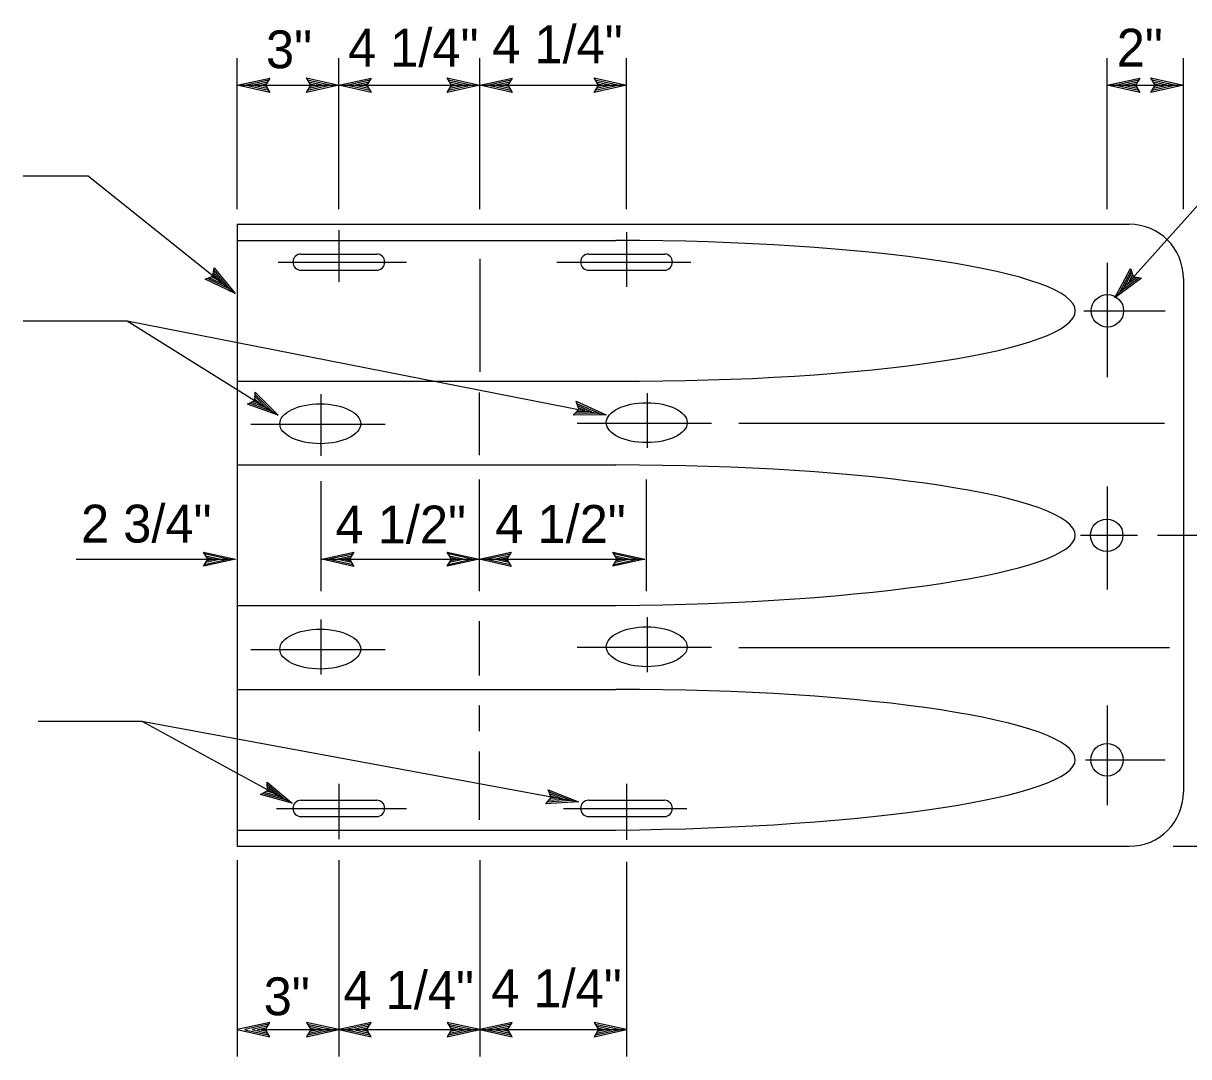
# Model space of a CAD drawing. Extents: x -894 to 866, y -476 to 714.
# Drawn here: x -445.6 to -230, y -191.8 to -0.7 of the extents above; entities that cross this region are included whole.
import ezdxf

# ---------------------------------------------------------------- set-up
doc = ezdxf.new("R2010")
doc.units = 0
for name, color, linetype in [('56 Stage 3 Anno', 7, 'Continuous'), ('57 Undefined', 7, 'Continuous'), ('60 Nongeo Data', 7, 'Continuous')]:
    doc.layers.add(name, color=color, linetype=linetype)

msp = doc.modelspace()

# ---------------------------------------------------------------- linework, layer by layer
at = {"layer": '56 Stage 3 Anno'}
for p, q in [((-406, -35.14), (-406, -7.19)), ((-387.22, -35.14), (-387.22, -7.19)), ((-361.17, -35.14), (-361.17, -7.19)), ((-334.01, -35.14), (-334.01, -7.19)), ((-245.09, -35.14), (-245.09, -7.19)), ((-231.01, -35.14), (-231.01, -7.19)), ((-406, -12.19), (-400, -10.86)), ((-406, -12.19), (-387.22, -12.19)), ((-400, -13.53), (-406, -12.19)), ((-406, -12.19), (-406, -12.19)), ((-400.22, -13.17), (-404.62, -12.19)), ((-404.61, -12.18), (-400.24, -11.22)), ((-403.24, -12.19), (-400.42, -11.56)), ((-400.45, -12.81), (-403.24, -12.19)), ((-401.86, -12.19), (-400.65, -11.92)), ((-400.63, -12.46), (-401.86, -12.19)), ((-400, -10.86), (-400.8, -12.19)), ((-400.8, -12.19), (-400, -13.53)), ((-400, -10.86), (-400, -10.86)), ((-392.42, -12.19), (-393.22, -10.85)), ((-393.22, -10.85), (-393.22, -10.85)), ((-393.22, -10.85), (-387.22, -12.19)), ((-387.22, -12.19), (-393.22, -13.52)), ((-393.22, -13.52), (-392.42, -12.19)), ((-393, -11.2), (-388.6, -12.19)), ((-388.61, -12.19), (-392.99, -13.16)), ((-389.98, -12.19), (-392.81, -12.81)), ((-392.77, -11.56), (-389.98, -12.19)), ((-392.59, -11.91), (-391.36, -12.18)), ((-391.36, -12.18), (-392.57, -12.45)), ((-387.22, -12.19), (-381.22, -10.86)), ((-387.22, -12.19), (-361.17, -12.19)), ((-387.22, -12.19), (-387.22, -12.19)), ((-381.22, -13.53), (-387.22, -12.19)), ((-387.22, -12.19), (-387.22, -12.19)), ((-381.44, -13.17), (-385.84, -12.19)), ((-385.83, -12.18), (-381.46, -11.22)), ((-384.46, -12.19), (-381.63, -11.56)), ((-381.67, -12.81), (-384.46, -12.19)), ((-383.08, -12.19), (-381.87, -11.92)), ((-381.85, -12.46), (-383.08, -12.19)), ((-381.22, -10.86), (-382.02, -12.19)), ((-382.02, -12.19), (-381.22, -13.53)), ((-381.22, -10.86), (-381.22, -10.86)), ((-366.37, -12.19), (-367.17, -10.85)), ((-367.17, -10.85), (-367.17, -10.85)), ((-367.17, -10.85), (-361.17, -12.19)), ((-361.17, -12.19), (-367.17, -13.52)), ((-367.17, -13.52), (-366.37, -12.19)), ((-366.95, -11.2), (-362.55, -12.19)), ((-362.56, -12.19), (-366.93, -13.16)), ((-363.93, -12.19), (-366.76, -12.81)), ((-366.72, -11.56), (-363.93, -12.19)), ((-366.54, -11.91), (-365.31, -12.18)), ((-365.31, -12.18), (-366.52, -12.45)), ((-361.17, -12.19), (-355.17, -10.86)), ((-361.17, -12.19), (-334.01, -12.19)), ((-361.17, -12.19), (-361.17, -12.19)), ((-355.17, -13.53), (-361.17, -12.19)), ((-361.17, -12.19), (-361.17, -12.19)), ((-355.39, -13.17), (-359.79, -12.19)), ((-359.78, -12.18), (-355.4, -11.22)), ((-358.41, -12.19), (-355.58, -11.56)), ((-355.62, -12.81), (-358.41, -12.19)), ((-357.03, -12.19), (-355.82, -11.92)), ((-355.8, -12.46), (-357.03, -12.19)), ((-355.17, -10.86), (-355.97, -12.19)), ((-355.97, -12.19), (-355.17, -13.53)), ((-355.17, -10.86), (-355.17, -10.86)), ((-339.21, -12.19), (-340.01, -10.85)), ((-340.01, -10.85), (-340.01, -10.85)), ((-340.01, -10.85), (-334.01, -12.19)), ((-334.01, -12.19), (-340.01, -13.52)), ((-340.01, -13.52), (-339.21, -12.19)), ((-339.8, -11.2), (-335.39, -12.19)), ((-335.4, -12.19), (-339.78, -13.16)), ((-336.78, -12.19), (-339.6, -12.81)), ((-339.56, -11.56), (-336.78, -12.19)), ((-339.39, -11.91), (-338.16, -12.18)), ((-338.16, -12.18), (-339.37, -12.45)), ((-334.01, -12.19), (-334.01, -12.19)), ((-245.09, -12.19), (-239.09, -10.86)), ((-245.09, -12.19), (-231.01, -12.19)), ((-239.09, -13.53), (-245.09, -12.19)), ((-245.09, -12.19), (-245.09, -12.19)), ((-239.31, -13.17), (-243.71, -12.19)), ((-243.7, -12.18), (-239.33, -11.22)), ((-242.33, -12.19), (-239.51, -11.56)), ((-239.54, -12.81), (-242.33, -12.19)), ((-240.95, -12.19), (-239.74, -11.92)), ((-239.72, -12.46), (-240.95, -12.19)), ((-239.09, -10.86), (-239.89, -12.19)), ((-239.89, -12.19), (-239.09, -13.53)), ((-239.09, -10.86), (-239.09, -10.86)), ((-236.21, -12.19), (-237.01, -10.85)), ((-237.01, -10.85), (-237.01, -10.85)), ((-237.01, -10.85), (-231.01, -12.19)), ((-231.01, -12.19), (-237.01, -13.52)), ((-237.01, -13.52), (-236.21, -12.19)), ((-236.79, -11.2), (-232.39, -12.19)), ((-232.4, -12.19), (-236.77, -13.16)), ((-233.77, -12.19), (-236.6, -12.81)), ((-236.56, -11.56), (-233.77, -12.19)), ((-236.38, -11.91), (-235.15, -12.18)), ((-235.15, -12.18), (-236.36, -12.45)), ((-231.01, -12.19), (-231.01, -12.19)), ((-400, -13.53), (-400, -13.53)), ((-393.22, -13.52), (-393.22, -13.52)), ((-381.22, -13.53), (-381.22, -13.53)), ((-367.17, -13.52), (-367.17, -13.52)), ((-355.17, -13.53), (-355.17, -13.53)), ((-340.01, -13.52), (-340.01, -13.52)), ((-239.09, -13.53), (-239.09, -13.53)), ((-237.01, -13.52), (-237.01, -13.52)), ((-387.22, -39.02), (-387.22, -48.53)), ((-334.01, -39.34), (-334.01, -49.49)), ((-398.45, -44.9), (-374.73, -44.9)), ((-361.17, -44.29), (-361.17, -65.18)), ((-346.93, -44.9), (-322.09, -44.9)), ((-245.09, -45.04), (-245.09, -66.17)), ((-410.5, -47.52), (-410.31, -45.97)), ((-410.47, -47.19), (-409.66, -48.16)), ((-410.39, -46.81), (-408.57, -49.01)), ((-410.36, -46.38), (-407.48, -49.85)), ((-410.31, -45.97), (-410.31, -45.97)), ((-410.31, -45.97), (-406.38, -50.7)), ((-243.69, -51.53), (-240.8, -46.11)), ((-242.79, -50.47), (-240.68, -46.52)), ((-241.89, -49.43), (-240.53, -46.88)), ((-240.99, -48.39), (-240.41, -47.29)), ((-240.8, -46.11), (-240.8, -46.11)), ((-240.8, -46.11), (-240.31, -47.58)), ((-411.94, -48.08), (-410.5, -47.52)), ((-406.38, -50.7), (-411.94, -48.08)), ((-411.94, -48.08), (-411.94, -48.08)), ((-407.49, -49.85), (-411.54, -47.94)), ((-408.57, -49.01), (-411.19, -47.78)), ((-409.66, -48.16), (-410.78, -47.64)), ((-238.77, -47.84), (-243.69, -51.53)), ((-239.18, -47.78), (-242.79, -50.48)), ((-239.6, -47.72), (-241.89, -49.43)), ((-239.98, -47.63), (-240.99, -48.39)), ((-240.31, -47.58), (-238.77, -47.84)), ((-238.77, -47.84), (-238.77, -47.84)), ((-406.38, -50.7), (-406.38, -50.7)), ((-243.69, -51.53), (-243.69, -51.53)), ((-426.4, -55.73), (-337.86, -73.11)), ((-249.44, -53.9), (-234.36, -53.9)), ((-402.74, -70.47), (-402.7, -68.94)), ((-402.7, -68.94), (-402.7, -68.94)), ((-402.7, -68.94), (-398.43, -73.22)), ((-404.11, -71.15), (-402.74, -70.47)), ((-399.58, -72.49), (-403.72, -70.98)), ((-400.72, -71.76), (-403.39, -70.78)), ((-401.86, -71.03), (-403.01, -70.61)), ((-402.74, -70.15), (-401.86, -71.03)), ((-402.7, -69.35), (-399.57, -72.49)), ((-402.7, -69.77), (-400.72, -71.76)), ((-390.58, -69.31), (-390.58, -79.46)), ((-361.25, -69), (-361.25, -80.6)), ((-342.82, -72.07), (-343.32, -70.62)), ((-343.32, -70.62), (-343.32, -70.62)), ((-343.32, -70.62), (-337.8, -73.11)), ((-343.18, -71.01), (-339.13, -72.84)), ((-330.22, -69.1), (-330.22, -79.24)), ((-398.43, -73.22), (-404.11, -71.15)), ((-404.11, -71.15), (-404.11, -71.15)), ((-398.43, -73.22), (-398.43, -73.22)), ((-343.85, -73.19), (-342.82, -72.07)), ((-337.8, -73.11), (-343.85, -73.19)), ((-343.85, -73.19), (-343.85, -73.19)), ((-339.14, -72.84), (-343.55, -72.89)), ((-340.47, -72.56), (-343.31, -72.6)), ((-343.03, -71.4), (-340.47, -72.56)), ((-341.8, -72.28), (-343.02, -72.3)), ((-342.93, -71.77), (-341.8, -72.28)), ((-337.8, -73.11), (-337.8, -73.11)), ((-403.5, -74.87), (-378.65, -74.87)), ((-390.56, -74.3), (-390.56, -80.71)), ((-343.13, -74.66), (-318.29, -74.66)), ((-313.23, -74.65), (-234.51, -74.65)), ((-390.56, -85.38), (-390.56, -105.74)), ((-361.25, -85.1), (-361.25, -105.74)), ((-330.37, -85.1), (-330.37, -105.74)), ((-245.09, -86.4), (-245.09, -105.43)), ((-250.04, -95.4), (-239.47, -95.4)), ((-235.8, -95.4), (-219.49, -95.4)), ((-412.26, -98.51), (-412.26, -98.51)), ((-411.47, -99.83), (-412.26, -98.51)), ((-412.26, -98.51), (-406.36, -99.83)), ((-407.71, -99.83), (-412.05, -98.86)), ((-390.36, -99.83), (-384.45, -98.52)), ((-384.66, -98.87), (-388.99, -99.83)), ((-384.45, -98.52), (-385.24, -99.83)), ((-384.45, -98.52), (-384.45, -98.52)), ((-367.16, -98.51), (-367.16, -98.51)), ((-366.37, -99.83), (-367.16, -98.51)), ((-367.16, -98.51), (-361.25, -99.83)), ((-362.61, -99.83), (-366.95, -98.86)), ((-361.25, -99.83), (-355.35, -98.52)), ((-355.56, -98.87), (-359.88, -99.83)), ((-355.35, -98.52), (-356.14, -99.83)), ((-355.35, -98.52), (-355.35, -98.52)), ((-336.54, -98.51), (-336.54, -98.51)), ((-335.75, -99.83), (-336.54, -98.51)), ((-336.54, -98.51), (-330.64, -99.83)), ((-331.99, -99.83), (-336.33, -98.86)), ((-435.81, -99.83), (-406.36, -99.83)), ((-406.36, -99.83), (-412.26, -101.14)), ((-412.26, -101.14), (-411.47, -99.83)), ((-412.26, -101.14), (-412.26, -101.14)), ((-412.05, -100.79), (-407.72, -99.83)), ((-411.84, -99.21), (-409.07, -99.83)), ((-409.07, -99.83), (-411.84, -100.44)), ((-410.43, -99.83), (-411.64, -99.56)), ((-411.63, -100.09), (-410.43, -99.83)), ((-406.36, -99.83), (-406.36, -99.83)), ((-390.36, -99.83), (-361.25, -99.83)), ((-390.36, -99.83), (-390.36, -99.83)), ((-384.45, -101.15), (-390.36, -99.83)), ((-389, -99.83), (-384.66, -100.8)), ((-387.64, -99.83), (-384.87, -99.22)), ((-384.87, -100.45), (-387.64, -99.83)), ((-385.08, -99.57), (-386.28, -99.83)), ((-386.28, -99.83), (-385.08, -100.1)), ((-385.24, -99.83), (-384.45, -101.15)), ((-384.45, -101.15), (-384.45, -101.15)), ((-361.25, -99.83), (-367.16, -101.14)), ((-367.16, -101.14), (-366.37, -99.83)), ((-367.16, -101.14), (-367.16, -101.14)), ((-366.95, -100.79), (-362.62, -99.83)), ((-366.74, -99.21), (-363.97, -99.83)), ((-363.97, -99.83), (-366.74, -100.44)), ((-365.33, -99.83), (-366.53, -99.56)), ((-366.53, -100.09), (-365.33, -99.83)), ((-361.25, -99.83), (-330.64, -99.83)), ((-361.25, -99.83), (-361.25, -99.83)), ((-361.25, -99.83), (-361.25, -99.83)), ((-355.35, -101.15), (-361.25, -99.83)), ((-359.9, -99.83), (-355.56, -100.8)), ((-358.53, -99.83), (-355.77, -99.22)), ((-355.77, -100.45), (-358.53, -99.83)), ((-355.98, -99.57), (-357.18, -99.83)), ((-357.18, -99.83), (-355.97, -100.1)), ((-356.14, -99.83), (-355.35, -101.15)), ((-355.35, -101.15), (-355.35, -101.15)), ((-330.64, -99.83), (-336.54, -101.14)), ((-336.54, -101.14), (-335.75, -99.83)), ((-336.54, -101.14), (-336.54, -101.14)), ((-336.33, -100.79), (-332, -99.83)), ((-336.12, -99.21), (-333.35, -99.83)), ((-333.35, -99.83), (-336.12, -100.44)), ((-334.71, -99.83), (-335.92, -99.56)), ((-335.91, -100.09), (-334.71, -99.83)), ((-330.64, -99.83), (-330.64, -99.83)), ((-390.58, -110.97), (-390.58, -121.12)), ((-361.25, -111.3), (-361.25, -121.3)), ((-330.22, -110.54), (-330.22, -120.69)), ((-343.13, -116.11), (-318.29, -116.11)), ((-313.23, -116.15), (-233.55, -116.15)), ((-403.5, -116.53), (-378.65, -116.53)), ((-361.25, -126.86), (-361.25, -131.61)), ((-245.09, -126.87), (-245.09, -145.28)), ((-423.64, -129.8), (-342.87, -144.69)), ((-361.25, -135.39), (-361.25, -147.99)), ((-249.14, -136.9), (-234.36, -136.9)), ((-400.4, -142.57), (-400.49, -141.04)), ((-400.49, -141.04), (-400.49, -141.04)), ((-400.49, -141.04), (-395.87, -144.94)), ((-400.46, -141.44), (-397.07, -144.31)), ((-400.43, -142.25), (-399.48, -143.05)), ((-400.42, -141.86), (-398.27, -143.68)), ((-387.22, -141.35), (-387.22, -151.57)), ((-334.01, -141.35), (-334.01, -151.73)), ((-401.71, -143.36), (-400.4, -142.57)), ((-395.87, -144.94), (-401.71, -143.36)), ((-401.71, -143.36), (-401.71, -143.36)), ((-397.08, -144.31), (-401.34, -143.16)), ((-398.27, -143.68), (-401.03, -142.94)), ((-399.48, -143.05), (-400.66, -142.73)), ((-348.91, -145.03), (-347.92, -143.86)), ((-347.92, -143.86), (-348.49, -142.44)), ((-348.49, -142.44), (-348.49, -142.44)), ((-348.49, -142.44), (-342.87, -144.69)), ((-345.55, -144.25), (-348.4, -144.41)), ((-348.33, -142.82), (-344.21, -144.47)), ((-348.16, -143.2), (-345.55, -144.25)), ((-346.9, -144.03), (-348.11, -144.1)), ((-348.05, -143.57), (-346.9, -144.03)), ((-398.77, -145.9), (-374.73, -145.9)), ((-395.87, -144.94), (-395.87, -144.94)), ((-342.87, -144.69), (-348.91, -145.03)), ((-348.91, -145.03), (-348.91, -145.03)), ((-344.22, -144.47), (-348.62, -144.72)), ((-345.65, -145.9), (-322.88, -145.9)), ((-342.87, -144.69), (-342.87, -144.69)), ((-232.88, -152.9), (-139.37, -152.9)), ((-406, -155.5), (-406, -191.8)), ((-387.22, -155.5), (-387.22, -191.8)), ((-361.17, -155.5), (-361.17, -191.8)), ((-334.01, -155.78), (-334.01, -191.8)), ((-400, -185.46), (-406, -186.8)), ((-406, -186.8), (-406, -186.8)), ((-406, -186.8), (-400, -188.13)), ((-400.22, -185.82), (-404.62, -186.8)), ((-404.61, -186.81), (-400.24, -187.78)), ((-400.45, -186.18), (-403.24, -186.8)), ((-403.24, -186.8), (-400.42, -187.43)), ((-402.26, -186.8), (-361.17, -186.8)), ((-400.63, -186.53), (-401.86, -186.8)), ((-401.86, -186.8), (-400.65, -187.07)), ((-400.8, -186.8), (-400, -185.46)), ((-400, -188.13), (-400.8, -186.8)), ((-400, -185.46), (-400, -185.46)), ((-387.22, -186.8), (-393.22, -185.47)), ((-393.22, -185.47), (-393.22, -185.47)), ((-393.22, -185.47), (-392.42, -186.8)), ((-392.42, -186.8), (-393.22, -188.14)), ((-393.22, -188.14), (-387.22, -186.8)), ((-393, -187.79), (-388.6, -186.81)), ((-388.61, -186.8), (-392.99, -185.83)), ((-389.98, -186.81), (-392.81, -186.18)), ((-392.77, -187.43), (-389.98, -186.81)), ((-392.59, -187.08), (-391.36, -186.81)), ((-391.36, -186.81), (-392.57, -186.54)), ((-381.22, -185.46), (-387.22, -186.8)), ((-387.22, -186.8), (-387.22, -186.8)), ((-387.22, -186.8), (-387.22, -186.8)), ((-387.22, -186.8), (-381.22, -188.13)), ((-381.44, -185.82), (-385.84, -186.8)), ((-385.83, -186.81), (-381.46, -187.78)), ((-381.67, -186.18), (-384.46, -186.8)), ((-384.46, -186.8), (-381.63, -187.43)), ((-381.85, -186.53), (-383.08, -186.8)), ((-383.08, -186.8), (-381.87, -187.07)), ((-382.02, -186.8), (-381.22, -185.46)), ((-381.22, -188.13), (-382.02, -186.8)), ((-381.22, -185.46), (-381.22, -185.46)), ((-361.17, -186.8), (-367.17, -185.47)), ((-367.17, -185.47), (-367.17, -185.47)), ((-367.17, -185.47), (-366.37, -186.8)), ((-366.37, -186.8), (-367.17, -188.14)), ((-367.17, -188.14), (-361.17, -186.8)), ((-366.95, -187.79), (-362.55, -186.81)), ((-362.56, -186.8), (-366.93, -185.83)), ((-363.93, -186.81), (-366.76, -186.18)), ((-366.72, -187.43), (-363.93, -186.81)), ((-366.54, -187.08), (-365.31, -186.81)), ((-365.31, -186.81), (-366.52, -186.54)), ((-355.17, -185.46), (-361.17, -186.8)), ((-361.17, -186.8), (-334.01, -186.8)), ((-361.17, -186.8), (-361.17, -186.8)), ((-361.17, -186.8), (-361.17, -186.8)), ((-361.17, -186.8), (-355.17, -188.13)), ((-355.39, -185.82), (-359.79, -186.8)), ((-359.78, -186.81), (-355.4, -187.78)), ((-355.62, -186.18), (-358.41, -186.8)), ((-358.41, -186.8), (-355.58, -187.43)), ((-355.8, -186.53), (-357.03, -186.8)), ((-357.03, -186.8), (-355.82, -187.07)), ((-355.97, -186.8), (-355.17, -185.46)), ((-355.17, -188.13), (-355.97, -186.8)), ((-355.17, -185.46), (-355.17, -185.46)), ((-334.01, -186.8), (-340.01, -185.47)), ((-340.01, -185.47), (-340.01, -185.47)), ((-340.01, -185.47), (-339.21, -186.8)), ((-339.21, -186.8), (-340.01, -188.14)), ((-340.01, -188.14), (-334.01, -186.8)), ((-339.8, -187.79), (-335.39, -186.81)), ((-335.4, -186.8), (-339.78, -185.83)), ((-336.78, -186.81), (-339.6, -186.18)), ((-339.56, -187.43), (-336.78, -186.81)), ((-339.39, -187.08), (-338.16, -186.81)), ((-338.16, -186.81), (-339.37, -186.54)), ((-334.01, -186.8), (-334.01, -186.8)), ((-400, -188.13), (-400, -188.13)), ((-393.22, -188.14), (-393.22, -188.14)), ((-381.22, -188.13), (-381.22, -188.13)), ((-367.17, -188.14), (-367.17, -188.14)), ((-355.17, -188.13), (-355.17, -188.13)), ((-340.01, -188.14), (-340.01, -188.14))]:
    msp.add_line(p, q, dxfattribs=at)
for points in [[(-199.3, -13.97), (-210.02, -13.97), (-243.69, -51.53)], [(-445.58, -28.94), (-433.58, -28.94), (-406.38, -50.7)], [(-445.58, -55.73), (-426.4, -55.73), (-398.43, -73.22)], [(-442.83, -129.8), (-423.64, -129.8), (-395.87, -144.94)]]:
    msp.add_lwpolyline(points, dxfattribs=at)
at = {"layer": '60 Nongeo Data'}
for p, q in [((-406, -37.9), (-241.01, -37.9)), ((-406, -37.9), (-406, -152.9)), ((-406, -40.9), (-336.01, -40.9)), ((-394.22, -43.4), (-380.22, -43.4)), ((-341.01, -43.4), (-327.01, -43.4)), ((-394.22, -46.4), (-380.22, -46.4)), ((-341.01, -46.4), (-327.01, -46.4)), ((-231.01, -47.9), (-231.01, -142.9)), ((-406, -66.9), (-336.01, -66.9)), ((-406, -82.4), (-336.01, -82.4)), ((-406, -108.4), (-336.01, -108.4)), ((-406, -123.9), (-336.01, -123.9)), ((-394.22, -144.4), (-380.22, -144.4)), ((-341.01, -144.4), (-327.01, -144.4)), ((-394.22, -147.4), (-380.22, -147.4)), ((-341.01, -147.4), (-327.01, -147.4)), ((-406, -149.9), (-336.01, -149.9)), ((-406, -152.9), (-241.01, -152.9))]:
    msp.add_line(p, q, dxfattribs=at)
for centre in [(-245.06, -53.91), (-245.19, -95.41), (-245.14, -136.91)]:
    msp.add_circle(centre, 3, dxfattribs=at)
for centre, radius, start, end in [((-241.01, -47.9), 10, 0, 90), ((-394.22, -44.9), 1.5, 90, 270), ((-380.22, -44.9), 1.5, 270, 90), ((-341.01, -44.9), 1.5, 90, 270), ((-327.01, -44.9), 1.5, 270, 90), ((-394.22, -145.9), 1.5, 90, 270), ((-380.22, -145.9), 1.5, 270, 90), ((-341.01, -145.9), 1.5, 90, 270), ((-327.01, -145.9), 1.5, 270, 90), ((-241.01, -142.9), 10, 270, 0)]:
    msp.add_arc(centre, radius, start, end, dxfattribs=at)
for centre, major_axis, ratio, start_param, end_param in [((-336.01, -53.89), (85, -0.01), 0.152776, 0, 1.570796), ((-335.96, -53.63), (84.96, -0.27), 0.156237, 4.712389, 6.283185), ((-336.01, -95.41), (85, 0), 0.153001, 0, 1.570796), ((-336.11, -96.11), (85.1, 0.71), 0.14442, 4.712389, 6.283185), ((-336, -136.92), (84.99, 0.02), 0.153228, 0, 1.570796), ((-336.11, -137.62), (85.1, 0.72), 0.144308, 4.712389, 6.283185)]:
    msp.add_ellipse(centre, major_axis=major_axis, ratio=ratio, start_param=start_param, end_param=end_param, dxfattribs=at)
for centre in [(-390.65, -74.79), (-330.28, -74.58), (-390.65, -116.45), (-330.28, -116.02)]:
    msp.add_ellipse(centre, major_axis=(-7.49, 0), ratio=0.492308, dxfattribs=at)

# ---------------------------------------------------------------- texts
at = {"layer": '57 Undefined'}
for s, p in [('3"', (-400.7, -9.06)), ('4 1/4"', (-385.52, -8.76)), ('4 1/4"', (-358.85, -8.12)), ('2"', (-243.34, -8.75)), ('2 3/4"', (-434.91, -96.75)), ('4 1/2"', (-387.84, -96.92)), ('4 1/2"', (-358.29, -96.81)), ('4 1/4"', (-386.37, -182.99)), ('4 1/4"', (-359.03, -182.66)), ('3"', (-401.12, -184.14))]:
    msp.add_text(s, height=7, dxfattribs=at).set_placement(p)

doc.saveas('drawing.dxf')
